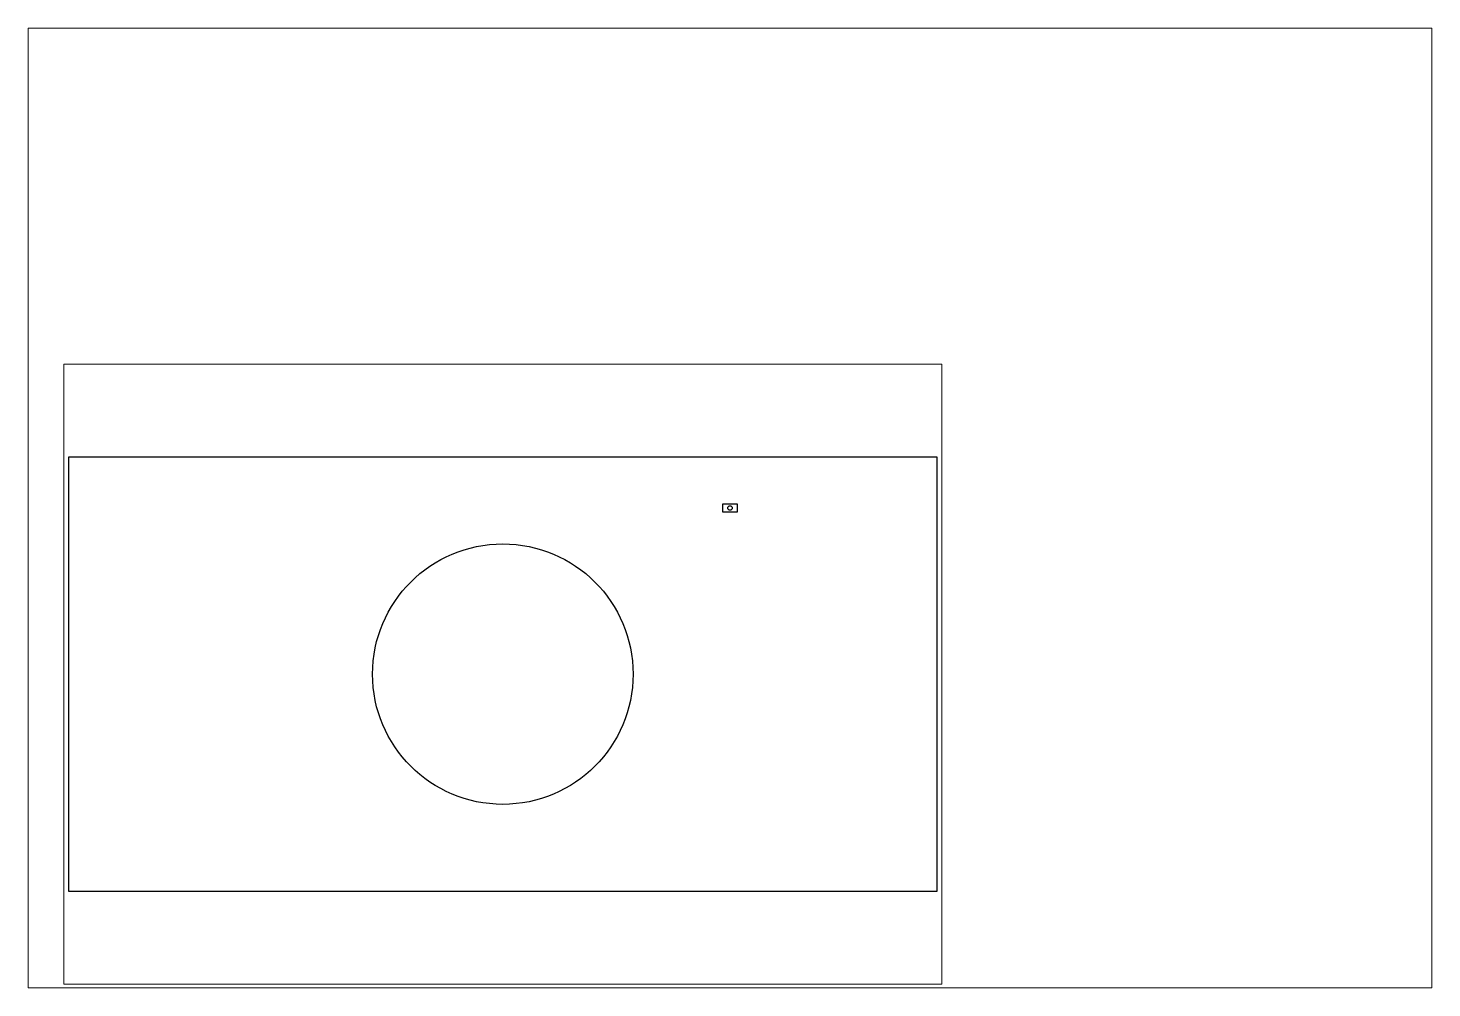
# Paper-space layout 'A3-1to2' of a CAD drawing. Header units: millimetres. Extents: x 20 to 400, y 20 to 280.
# The model-space entities are those that its viewports show. They can reach past a viewport. Long polylines and large blocks are cut down to what shows.
import ezdxf

# ---------------------------------------------------------------- set-up
doc = ezdxf.new("R2010")
doc.units = ezdxf.units.MM

msp = doc.modelspace()

# ---------------------------------------------------------------- linework, layer by layer
msp.add_lwpolyline([(0, 0), (200, 0), (200, 100), (0, 100)], close=True)
msp.add_circle((100, 50), 30)

psp = doc.layouts.new('A3-1to2')

# ---------------------------------------------------------------- viewports
at = {"layer": '0'}
psp.add_viewport(center=(210, 150), size=(380, 260), view_center_point=(100, 50), view_height=13000, dxfattribs=at)
psp.add_viewport(center=(148.5, 105), size=(237.6, 168), view_center_point=(100, 50), view_height=142.908, status=3, dxfattribs=at)

doc.saveas('drawing.dxf')
